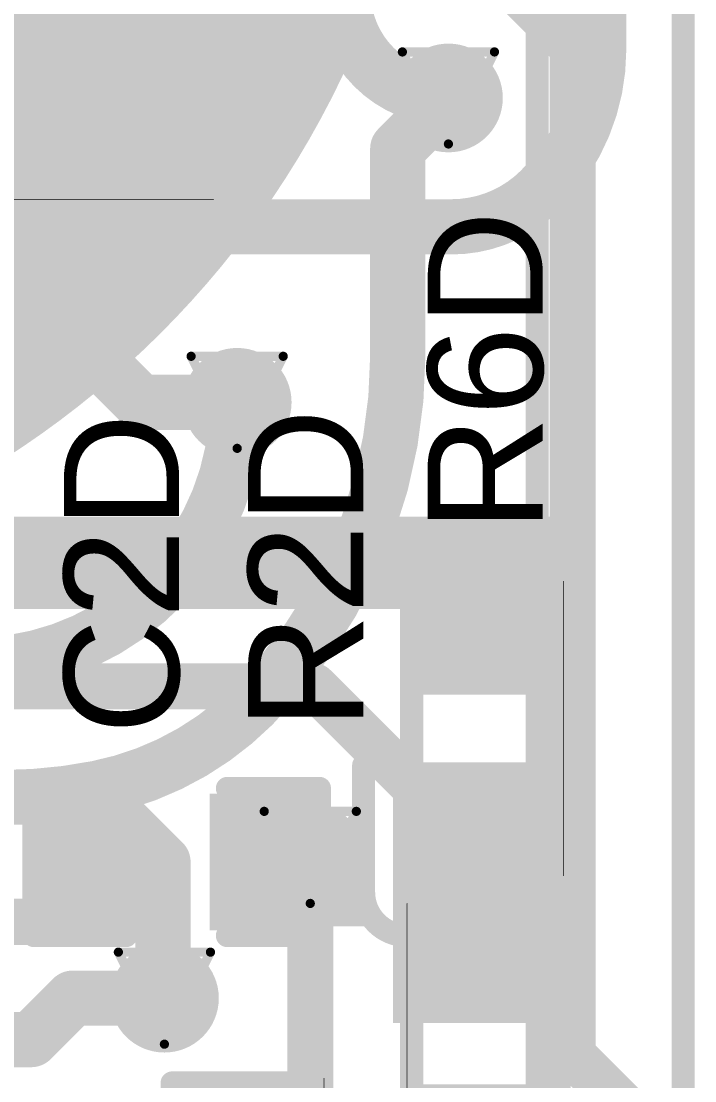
# Model space of a CAD drawing. Header units: inches. Extents: x -3.9 to 9.5, y -7 to 2.6.
# Drawn here: x 0.2606 to 0.4069, y -4.7643 to -4.5341 of the extents above; entities that cross this region are included whole.
import ezdxf

# ---------------------------------------------------------------- set-up
doc = ezdxf.new("R2010")
doc.units = ezdxf.units.IN
doc.header["$MEASUREMENT"] = 0
for name, color, linetype in [('Board Outline', 216, 'Continuous'), ('Bottom Layer', 5, 'Continuous'), ('Bottom Overlay', 54, 'Continuous'), ('Bottom Paste', 16, 'Continuous'), ('Bottom Solder', 6, 'Continuous'), ('Drill Drawing', 1, 'Continuous'), ('Top Layer', 1, 'Continuous'), ('Top Overlay', 2, 'Continuous'), ('Top Paste', 8, 'Continuous'), ('Top Solder', 216, 'Continuous'), ('Via Holes', 16, 'Continuous')]:
    doc.layers.add(name, color=color, linetype=linetype)
doc.styles.add('Arial', font='', dxfattribs={"height": 0.2})
doc.styles.get('Arial').set_extended_font_data('Arial')

# ---------------------------------------------------------------- blocks, each defined once
blk = doc.blocks.new('S______B______0402_52')
at = {"layer": 'Top Layer'}
for points in [[(-0.0275, -0.0125), (-0.0275, 0.0125), (-0.009499999999999998, 0.0125), (-0.009500000000000001, -0.0125)], [(0.009499999999999998, -0.0125), (0.009500000000000001, 0.0125), (0.0275, 0.0125), (0.0275, -0.0125)]]:
    blk.add_hatch(color=1, dxfattribs=at).paths.add_polyline_path(points)
at = {"layer": 'Top Paste'}
for points in [[(-0.0275, -0.0125), (-0.0275, 0.0125), (-0.009499999999999998, 0.0125), (-0.009500000000000001, -0.0125)], [(0.009499999999999998, -0.0125), (0.009500000000000001, 0.0125), (0.0275, 0.0125), (0.0275, -0.0125)]]:
    blk.add_hatch(color=8, dxfattribs=at).paths.add_polyline_path(points)
at = {"layer": 'Top Solder'}
for points in [[(-0.0296654, -0.0146654), (-0.0296654, 0.0146654), (-0.007334599999999998, 0.0146654), (-0.007334600000000002, -0.0146654)], [(0.007334599999999998, -0.0146654), (0.007334600000000002, 0.0146654), (0.0296654, 0.0146654), (0.0296654, -0.0146654)]]:
    blk.add_hatch(color=216, dxfattribs=at).paths.add_polyline_path(points)
at = {"layer": 'Top Overlay'}
for points in [[(-0.031, -0.016, 0.005, 0.005, 0), (-0.031, 0.016, 0.005, 0.005, 0)], [(-0.031, 0.016, 0.005, 0.005, 0), (0.031, 0.016, 0.005, 0.005, 0)], [(0.031, -0.016, 0.005, 0.005, 0), (0.031, 0.016, 0.005, 0.005, 0)], [(-0.031, -0.016, 0.005, 0.005, 0), (0.031, -0.016, 0.005, 0.005, 0)], [(-0.032, -0.017, 0.000127, 0.000127, 0), (0.032, -0.017, 0.000127, 0.000127, 0)]]:
    blk.add_lwpolyline(points, format="xyseb", dxfattribs=at)
for points in [[(-0.03225, 0.016, 0.0025, 0.0025, 1), (-0.02975, 0.016, 0.0025, 0.0025, 1)], [(-0.03225, 0.016, 0.0025, 0.0025, 1), (-0.02975, 0.016, 0.0025, 0.0025, 1)], [(0.02975, 0.016, 0.0025, 0.0025, 1), (0.03225, 0.016, 0.0025, 0.0025, 1)], [(0.02975, 0.016, 0.0025, 0.0025, 1), (0.03225, 0.016, 0.0025, 0.0025, 1)], [(-0.03225, -0.016, 0.0025, 0.0025, 1), (-0.02975, -0.016, 0.0025, 0.0025, 1)], [(-0.03225, -0.016, 0.0025, 0.0025, 1), (-0.02975, -0.016, 0.0025, 0.0025, 1)], [(0.02975, -0.016, 0.0025, 0.0025, 1), (0.03225, -0.016, 0.0025, 0.0025, 1)], [(0.02975, -0.016, 0.0025, 0.0025, 1), (0.03225, -0.016, 0.0025, 0.0025, 1)], [(-0.0320317, -0.017, 6.35e-05, 6.35e-05, 1), (-0.0319683, -0.017, 6.35e-05, 6.35e-05, 1)], [(0.0319683, -0.017, 6.35e-05, 6.35e-05, 1), (0.0320317, -0.017, 6.35e-05, 6.35e-05, 1)]]:
    blk.add_lwpolyline(points, format="xyseb", close=True, dxfattribs=at)
blk = doc.blocks.new('R___0402_143')
at = {"layer": 'Top Layer'}
for points in [[(-0.0275, -0.0125), (-0.0275, 0.0125), (-0.009499999999999998, 0.0125), (-0.009500000000000001, -0.0125)], [(0.009499999999999998, -0.0125), (0.009500000000000001, 0.0125), (0.0275, 0.0125), (0.0275, -0.0125)]]:
    blk.add_hatch(color=1, dxfattribs=at).paths.add_polyline_path(points)
at = {"layer": 'Top Paste'}
for points in [[(-0.0275, -0.0125), (-0.0275, 0.0125), (-0.009499999999999998, 0.0125), (-0.009500000000000001, -0.0125)], [(0.009499999999999998, -0.0125), (0.009500000000000001, 0.0125), (0.0275, 0.0125), (0.0275, -0.0125)]]:
    blk.add_hatch(color=8, dxfattribs=at).paths.add_polyline_path(points)
at = {"layer": 'Top Solder'}
for points in [[(-0.0296654, -0.0146654), (-0.0296654, 0.0146654), (-0.007334599999999998, 0.0146654), (-0.007334600000000002, -0.0146654)], [(0.007334599999999998, -0.0146654), (0.007334600000000002, 0.0146654), (0.0296654, 0.0146654), (0.0296654, -0.0146654)]]:
    blk.add_hatch(color=216, dxfattribs=at).paths.add_polyline_path(points)
at = {"layer": 'Top Overlay'}
for points in [[(-0.031, 0.016, 0.005, 0.005, 0), (-0.031, -0.016, 0.005, 0.005, 0)], [(-0.031, 0.016, 0.005, 0.005, 0), (0.031, 0.016, 0.005, 0.005, 0)], [(0.031, 0.016, 0.005, 0.005, 0), (0.031, -0.016, 0.005, 0.005, 0)], [(-0.031, -0.016, 0.005, 0.005, 0), (0.031, -0.016, 0.005, 0.005, 0)], [(-0.032, -0.017, 0.000127, 0.000127, 0), (0.032, -0.017, 0.000127, 0.000127, 0)]]:
    blk.add_lwpolyline(points, format="xyseb", dxfattribs=at)
for points in [[(-0.03225, 0.016, 0.0025, 0.0025, 1), (-0.02975, 0.016, 0.0025, 0.0025, 1)], [(-0.03225, 0.016, 0.0025, 0.0025, 1), (-0.02975, 0.016, 0.0025, 0.0025, 1)], [(0.02975, 0.016, 0.0025, 0.0025, 1), (0.03225, 0.016, 0.0025, 0.0025, 1)], [(0.02975, 0.016, 0.0025, 0.0025, 1), (0.03225, 0.016, 0.0025, 0.0025, 1)], [(-0.03225, -0.016, 0.0025, 0.0025, 1), (-0.02975, -0.016, 0.0025, 0.0025, 1)], [(-0.03225, -0.016, 0.0025, 0.0025, 1), (-0.02975, -0.016, 0.0025, 0.0025, 1)], [(0.02975, -0.016, 0.0025, 0.0025, 1), (0.03225, -0.016, 0.0025, 0.0025, 1)], [(0.02975, -0.016, 0.0025, 0.0025, 1), (0.03225, -0.016, 0.0025, 0.0025, 1)], [(-0.0320317, -0.017, 6.35e-05, 6.35e-05, 1), (-0.0319683, -0.017, 6.35e-05, 6.35e-05, 1)], [(0.0319683, -0.017, 6.35e-05, 6.35e-05, 1), (0.0320317, -0.017, 6.35e-05, 6.35e-05, 1)]]:
    blk.add_lwpolyline(points, format="xyseb", close=True, dxfattribs=at)
blk = doc.blocks.new('R___0402_164')
at = {"layer": 'Top Layer'}
for points in [[(-0.0275, -0.0125), (-0.0275, 0.0125), (-0.009499999999999998, 0.0125), (-0.009500000000000001, -0.0125)], [(0.009499999999999998, -0.0125), (0.009500000000000001, 0.0125), (0.0275, 0.0125), (0.0275, -0.0125)]]:
    blk.add_hatch(color=1, dxfattribs=at).paths.add_polyline_path(points)
at = {"layer": 'Top Paste'}
for points in [[(-0.0275, -0.0125), (-0.0275, 0.0125), (-0.009499999999999998, 0.0125), (-0.009500000000000001, -0.0125)], [(0.009499999999999998, -0.0125), (0.009500000000000001, 0.0125), (0.0275, 0.0125), (0.0275, -0.0125)]]:
    blk.add_hatch(color=8, dxfattribs=at).paths.add_polyline_path(points)
at = {"layer": 'Top Solder'}
for points in [[(-0.0296654, -0.0146654), (-0.0296654, 0.0146654), (-0.007334599999999998, 0.0146654), (-0.007334600000000002, -0.0146654)], [(0.007334599999999998, -0.0146654), (0.007334600000000002, 0.0146654), (0.0296654, 0.0146654), (0.0296654, -0.0146654)]]:
    blk.add_hatch(color=216, dxfattribs=at).paths.add_polyline_path(points)
at = {"layer": 'Top Overlay'}
for points in [[(-0.031, 0.016, 0.005, 0.005, 0), (-0.031, -0.016, 0.005, 0.005, 0)], [(-0.031, 0.016, 0.005, 0.005, 0), (0.031, 0.016, 0.005, 0.005, 0)], [(0.031, 0.016, 0.005, 0.005, 0), (0.031, -0.016, 0.005, 0.005, 0)], [(-0.031, -0.016, 0.005, 0.005, 0), (0.031, -0.016, 0.005, 0.005, 0)], [(-0.032, -0.017, 0.000127, 0.000127, 0), (0.032, -0.017, 0.000127, 0.000127, 0)]]:
    blk.add_lwpolyline(points, format="xyseb", dxfattribs=at)
for points in [[(-0.03225, 0.016, 0.0025, 0.0025, 1), (-0.02975, 0.016, 0.0025, 0.0025, 1)], [(-0.03225, 0.016, 0.0025, 0.0025, 1), (-0.02975, 0.016, 0.0025, 0.0025, 1)], [(0.02975, 0.016, 0.0025, 0.0025, 1), (0.03225, 0.016, 0.0025, 0.0025, 1)], [(0.02975, 0.016, 0.0025, 0.0025, 1), (0.03225, 0.016, 0.0025, 0.0025, 1)], [(-0.03225, -0.016, 0.0025, 0.0025, 1), (-0.02975, -0.016, 0.0025, 0.0025, 1)], [(-0.03225, -0.016, 0.0025, 0.0025, 1), (-0.02975, -0.016, 0.0025, 0.0025, 1)], [(0.02975, -0.016, 0.0025, 0.0025, 1), (0.03225, -0.016, 0.0025, 0.0025, 1)], [(0.02975, -0.016, 0.0025, 0.0025, 1), (0.03225, -0.016, 0.0025, 0.0025, 1)], [(-0.0320317, -0.017, 6.35e-05, 6.35e-05, 1), (-0.0319683, -0.017, 6.35e-05, 6.35e-05, 1)], [(0.0319683, -0.017, 6.35e-05, 6.35e-05, 1), (0.0320317, -0.017, 6.35e-05, 6.35e-05, 1)]]:
    blk.add_lwpolyline(points, format="xyseb", close=True, dxfattribs=at)
blk = doc.blocks.new('R___0402_171')
at = {"layer": 'Top Layer'}
for points in [[(-0.0275, -0.0125), (-0.0275, 0.0125), (-0.009500000000000003, 0.0125), (-0.009499999999999996, -0.0125)], [(0.009500000000000003, -0.0125), (0.009499999999999996, 0.0125), (0.0275, 0.0125), (0.0275, -0.0125)]]:
    blk.add_hatch(color=1, dxfattribs=at).paths.add_polyline_path(points)
at = {"layer": 'Top Paste'}
for points in [[(-0.0275, -0.0125), (-0.0275, 0.0125), (-0.009500000000000003, 0.0125), (-0.009499999999999996, -0.0125)], [(0.009500000000000003, -0.0125), (0.009499999999999996, 0.0125), (0.0275, 0.0125), (0.0275, -0.0125)]]:
    blk.add_hatch(color=8, dxfattribs=at).paths.add_polyline_path(points)
at = {"layer": 'Top Solder'}
for points in [[(-0.0296654, -0.0146654), (-0.0296654, 0.0146654), (-0.007334600000000003, 0.0146654), (-0.007334599999999997, -0.0146654)], [(0.007334600000000003, -0.0146654), (0.007334599999999997, 0.0146654), (0.0296654, 0.0146654), (0.0296654, -0.0146654)]]:
    blk.add_hatch(color=216, dxfattribs=at).paths.add_polyline_path(points)
at = {"layer": 'Top Overlay'}
for points in [[(-0.031, -0.016, 0.005, 0.005, 0), (-0.031, 0.016, 0.005, 0.005, 0)], [(0.031, 0.016, 0.005, 0.005, 0), (-0.031, 0.016, 0.005, 0.005, 0)], [(0.031, -0.016, 0.005, 0.005, 0), (0.031, 0.016, 0.005, 0.005, 0)], [(0.031, -0.016, 0.005, 0.005, 0), (-0.031, -0.016, 0.005, 0.005, 0)], [(0.032, -0.017, 0.000127, 0.000127, 0), (-0.032, -0.017, 0.000127, 0.000127, 0)]]:
    blk.add_lwpolyline(points, format="xyseb", dxfattribs=at)
for points in [[(-0.03225, 0.016, 0.0025, 0.0025, 1), (-0.02975, 0.016, 0.0025, 0.0025, 1)], [(-0.03225, 0.016, 0.0025, 0.0025, 1), (-0.02975, 0.016, 0.0025, 0.0025, 1)], [(0.02975, 0.016, 0.0025, 0.0025, 1), (0.03225, 0.016, 0.0025, 0.0025, 1)], [(0.02975, 0.016, 0.0025, 0.0025, 1), (0.03225, 0.016, 0.0025, 0.0025, 1)], [(-0.03225, -0.016, 0.0025, 0.0025, 1), (-0.02975, -0.016, 0.0025, 0.0025, 1)], [(-0.03225, -0.016, 0.0025, 0.0025, 1), (-0.02975, -0.016, 0.0025, 0.0025, 1)], [(0.02975, -0.016, 0.0025, 0.0025, 1), (0.03225, -0.016, 0.0025, 0.0025, 1)], [(0.02975, -0.016, 0.0025, 0.0025, 1), (0.03225, -0.016, 0.0025, 0.0025, 1)], [(-0.0320317, -0.017, 6.35e-05, 6.35e-05, 1), (-0.0319683, -0.017, 6.35e-05, 6.35e-05, 1)], [(0.0319683, -0.017, 6.35e-05, 6.35e-05, 1), (0.0320317, -0.017, 6.35e-05, 6.35e-05, 1)]]:
    blk.add_lwpolyline(points, format="xyseb", close=True, dxfattribs=at)
blk = doc.blocks.new('_EMG________B_199')
at = {"layer": 'Bottom Layer'}
h = blk.add_hatch(color=5, dxfattribs=at)
edge = h.paths.add_edge_path()
edge.add_arc((-1.1e-06, 0.3931962), 0.1968504, 0, 360)
at = {"layer": 'Bottom Paste'}
h = blk.add_hatch(color=16, dxfattribs=at)
edge = h.paths.add_edge_path()
edge.add_arc((-1.1e-06, 0.3931962), 0.1968504, 0, 360)
at = {"layer": 'Bottom Solder'}
h = blk.add_hatch(color=6, dxfattribs=at)
edge = h.paths.add_edge_path()
edge.add_arc((-1.1e-06, 0.3931962), 0.2008504, 0, 360)
at = {"layer": 'Bottom Overlay'}
blk.add_lwpolyline([(0.2237505, -0.4317177, 0.005, 0.005, 0), (0.2237505, 0.4317242, 0.005, 0.005, 0)], format="xyseb", dxfattribs=at)
blk = doc.blocks.new('C___0402_255')
at = {"layer": 'Top Layer'}
for points in [[(-0.0275, -0.0125), (-0.0275, 0.0125), (-0.009499999999999998, 0.0125), (-0.009500000000000001, -0.0125)], [(0.009499999999999998, -0.0125), (0.009500000000000001, 0.0125), (0.0275, 0.0125), (0.0275, -0.0125)]]:
    blk.add_hatch(color=1, dxfattribs=at).paths.add_polyline_path(points)
at = {"layer": 'Top Paste'}
for points in [[(-0.0275, -0.0125), (-0.0275, 0.0125), (-0.009499999999999998, 0.0125), (-0.009500000000000001, -0.0125)], [(0.009499999999999998, -0.0125), (0.009500000000000001, 0.0125), (0.0275, 0.0125), (0.0275, -0.0125)]]:
    blk.add_hatch(color=8, dxfattribs=at).paths.add_polyline_path(points)
at = {"layer": 'Top Solder'}
for points in [[(-0.0298622, -0.0148622), (-0.0298622, 0.0148622), (-0.007137799999999999, 0.0148622), (-0.007137800000000001, -0.0148622)], [(0.007137799999999999, -0.0148622), (0.007137800000000001, 0.0148622), (0.0298622, 0.0148622), (0.0298622, -0.0148622)]]:
    blk.add_hatch(color=216, dxfattribs=at).paths.add_polyline_path(points)
at = {"layer": 'Top Overlay'}
for points in [[(-0.031, 0.016, 0.005, 0.005, 0), (-0.011, 0.016, 0.005, 0.005, 0)], [(-0.031, -0.016, 0.005, 0.005, 0), (-0.031, 0.016, 0.005, 0.005, 0)], [(0.011, 0.016, 0.005, 0.005, 0), (0.031, 0.016, 0.005, 0.005, 0)], [(0.031, -0.016, 0.005, 0.005, 0), (0.031, 0.016, 0.005, 0.005, 0)], [(-0.031, -0.016, 0.005, 0.005, 0), (-0.011, -0.016, 0.005, 0.005, 0)], [(0.011, -0.016, 0.005, 0.005, 0), (0.031, -0.016, 0.005, 0.005, 0)]]:
    blk.add_lwpolyline(points, format="xyseb", dxfattribs=at)
for points in [[(-0.03225, 0.016, 0.0025, 0.0025, 1), (-0.02975, 0.016, 0.0025, 0.0025, 1)], [(-0.03225, 0.016, 0.0025, 0.0025, 1), (-0.02975, 0.016, 0.0025, 0.0025, 1)], [(-0.01225, 0.016, 0.0025, 0.0025, 1), (-0.00975, 0.016, 0.0025, 0.0025, 1)], [(0.00975, 0.016, 0.0025, 0.0025, 1), (0.01225, 0.016, 0.0025, 0.0025, 1)], [(0.02975, 0.016, 0.0025, 0.0025, 1), (0.03225, 0.016, 0.0025, 0.0025, 1)], [(0.02975, 0.016, 0.0025, 0.0025, 1), (0.03225, 0.016, 0.0025, 0.0025, 1)], [(-0.03225, -0.016, 0.0025, 0.0025, 1), (-0.02975, -0.016, 0.0025, 0.0025, 1)], [(-0.03225, -0.016, 0.0025, 0.0025, 1), (-0.02975, -0.016, 0.0025, 0.0025, 1)], [(-0.01225, -0.016, 0.0025, 0.0025, 1), (-0.00975, -0.016, 0.0025, 0.0025, 1)], [(0.00975, -0.016, 0.0025, 0.0025, 1), (0.01225, -0.016, 0.0025, 0.0025, 1)], [(0.02975, -0.016, 0.0025, 0.0025, 1), (0.03225, -0.016, 0.0025, 0.0025, 1)], [(0.02975, -0.016, 0.0025, 0.0025, 1), (0.03225, -0.016, 0.0025, 0.0025, 1)]]:
    blk.add_lwpolyline(points, format="xyseb", close=True, dxfattribs=at)

msp = doc.modelspace()

# ---------------------------------------------------------------- hatches: boundary and pattern name
at = {"layer": 'Bottom Layer'}
h = msp.add_hatch(color=5, dxfattribs=at)
edge = h.paths.add_edge_path()
edge.add_arc((0.3533509, -4.5507832), 0.011811, 0, 360)
h = msp.add_hatch(color=5, dxfattribs=at)
edge = h.paths.add_edge_path()
edge.add_arc((0.3074784, -4.6169107), 0.011811, 0, 360)
h = msp.add_hatch(color=5, dxfattribs=at)
edge = h.paths.add_edge_path()
edge.add_arc((0.3233509, -4.7157832), 0.011811, 0, 360)
h = msp.add_hatch(color=5, dxfattribs=at)
edge = h.paths.add_edge_path()
edge.add_arc((0.2916782, -4.7463687), 0.011811, 0, 360)
at = {"layer": 'Top Layer'}
for points in [[(0.2783509, -4.5847832), (0.3123509, -4.5847832), (0.3123509, -4.4427832), (0.2783509, -4.4427832)], [(0.2103509, -4.6617832), (0.3763509, -4.6617832), (0.3763509, -4.6417832), (0.2103509, -4.6417832)], [(0.3453509, -4.6797832), (0.3763509, -4.6797832), (0.3763509, -4.6417832), (0.3453509, -4.6417832)], [(0.3413509, -4.7517832), (0.3803707, -4.7517832), (0.3803707, -4.6957832), (0.3413509, -4.6957832)], [(0.3043509, -4.7307832), (0.3353509, -4.7307832), (0.3353509, -4.7087832), (0.3043509, -4.7087832)]]:
    msp.add_hatch(color=1, dxfattribs=at).paths.add_polyline_path(points)
h = msp.add_hatch(color=1, dxfattribs=at)
edge = h.paths.add_edge_path()
edge.add_arc((0.3533509, -4.5507832), 0.011811, 0, 360)
h = msp.add_hatch(color=1, dxfattribs=at)
edge = h.paths.add_edge_path()
edge.add_arc((0.3074784, -4.6169107), 0.011811, 0, 360)
h = msp.add_hatch(color=1, dxfattribs=at)
edge = h.paths.add_edge_path()
edge.add_arc((0.3233509, -4.7157832), 0.011811, 0, 360)
h = msp.add_hatch(color=1, dxfattribs=at)
edge = h.paths.add_edge_path()
edge.add_arc((0.2916782, -4.7463687), 0.011811, 0, 360)
at = {"layer": 'Via Holes'}
h = msp.add_hatch(color=7, dxfattribs=at)
edge = h.paths.add_edge_path()
edge.add_arc((0.3533509, -4.5507832), 0.0059055, 0, 360)
h = msp.add_hatch(color=7, dxfattribs=at)
edge = h.paths.add_edge_path()
edge.add_arc((0.3074784, -4.6169107), 0.0059055, 0, 360)
h = msp.add_hatch(color=7, dxfattribs=at)
edge = h.paths.add_edge_path()
edge.add_arc((0.3233509, -4.7157832), 0.0059055, 0, 360)
h = msp.add_hatch(color=7, dxfattribs=at)
edge = h.paths.add_edge_path()
edge.add_arc((0.2916782, -4.7463687), 0.0059055, 0, 360)

# ---------------------------------------------------------------- linework, layer by layer
at = {"layer": 'Board Outline'}
msp.add_lwpolyline([(0.4043495, -4.4233226, 0.005, 0.005, 0), (0.4043509, -5.2837853, 0.005, 0.005, 0)], format="xyseb", dxfattribs=at)
at = {"layer": 'Bottom Layer'}
for points in [[(0.3565424, -4.5159747, 0.01, 0.01, 0), (0.3803509, -4.5397832, 0.01, 0.01, 0)], [(0.3803509, -4.7587832, 0.01, 0.01, 0), (0.3803509, -4.5397832, 0.01, 0.01, 0)], [(0.3423509, -4.5617832, 0.012, 0.012, 0), (0.3533509, -4.5507832, 0.012, 0.012, 0)], [(0.3423509, -4.6067832, 0.012, 0.012, 0), (0.3423509, -4.5617832, 0.012, 0.012, 0)], [(0.3423508, -4.6067832, 0.012, 0.012, -0.1989125263863488), (0.3109046, -4.6827, 0.012, 0.012, 0)], [(0.3423508, -4.606783, 0.012, 0.012, 0), (0.3423509, -4.6067832, 0.012, 0.012, 0)], [(0.3074783, -4.6169108, 0.012, 0.012, -0.4270878916313132), (0.247864, -4.6739721, 0.012, 0.012, 0)], [(0.3109045, -4.6826999, 0.012, 0.012, -0.148564960921122), (0.2770661, -4.7007677, 0.012, 0.012, 0)], [(0.2770663, -4.7007679, 0.012, 0.012, -0.04890308047018044), (0.2565107, -4.7027832, 0.012, 0.012, 0)], [(0.2774936, -4.7029259, 0.012, 0.012, 0), (0.2913679, -4.7168002, 0.012, 0.012, 0)], [(0.2913679, -4.7460584, 0.012, 0.012, 0), (0.2913679, -4.7168002, 0.012, 0.012, 0)], [(0.3233509, -4.7717832, 0.01, 0.01, 0), (0.3233509, -4.7157832, 0.01, 0.01, 0)], [(0.2913679, -4.7460584, 0.012, 0.012, 0), (0.2916782, -4.7463687, 0.012, 0.012, 0)], [(0.3803509, -4.7587832, 0.01, 0.01, 0), (0.3909856, -4.7694179, 0.01, 0.01, 0)]]:
    msp.add_lwpolyline(points, format="xyseb", dxfattribs=at)
for points in [[(0.3778509, -4.5397832, 0.005, 0.005, 1), (0.3828509, -4.5397832, 0.005, 0.005, 1)], [(0.3778509, -4.5397832, 0.005, 0.005, 1), (0.3828509, -4.5397832, 0.005, 0.005, 1)], [(0.3503509, -4.5507832, 0.006, 0.006, 1), (0.3563509, -4.5507832, 0.006, 0.006, 1)], [(0.3393509, -4.5617832, 0.006, 0.006, 1), (0.3453509, -4.5617832, 0.006, 0.006, 1)], [(0.3393509, -4.5617832, 0.006, 0.006, 1), (0.3453509, -4.5617832, 0.006, 0.006, 1)], [(0.3393508, -4.606783, 0.006, 0.006, 1), (0.3453508, -4.606783, 0.006, 0.006, 1)], [(0.3393508, -4.6067832, 0.006, 0.006, 1), (0.3453508, -4.6067832, 0.006, 0.006, 1)], [(0.3393509, -4.6067832, 0.006, 0.006, 1), (0.3453509, -4.6067832, 0.006, 0.006, 1)], [(0.3393509, -4.6067832, 0.006, 0.006, 1), (0.3453509, -4.6067832, 0.006, 0.006, 1)], [(0.3044783, -4.6169108, 0.006, 0.006, 1), (0.3104783, -4.6169108, 0.006, 0.006, 1)], [(0.3079045, -4.6826999, 0.006, 0.006, 1), (0.3139045, -4.6826999, 0.006, 0.006, 1)], [(0.3079046, -4.6827, 0.006, 0.006, 1), (0.3139046, -4.6827, 0.006, 0.006, 1)], [(0.2740661, -4.7007677, 0.006, 0.006, 1), (0.2800661, -4.7007677, 0.006, 0.006, 1)], [(0.2740663, -4.7007679, 0.006, 0.006, 1), (0.2800663, -4.7007679, 0.006, 0.006, 1)], [(0.2535107, -4.7027832, 0.006, 0.006, 1), (0.2595107, -4.7027832, 0.006, 0.006, 1)], [(0.2744936, -4.7029259, 0.006, 0.006, 1), (0.2804936, -4.7029259, 0.006, 0.006, 1)], [(0.2883679, -4.7168002, 0.006, 0.006, 1), (0.2943679, -4.7168002, 0.006, 0.006, 1)], [(0.2883679, -4.7168002, 0.006, 0.006, 1), (0.2943679, -4.7168002, 0.006, 0.006, 1)], [(0.3208509, -4.7157832, 0.005, 0.005, 1), (0.3258509, -4.7157832, 0.005, 0.005, 1)], [(0.2883679, -4.7460584, 0.006, 0.006, 1), (0.2943679, -4.7460584, 0.006, 0.006, 1)], [(0.2883679, -4.7460584, 0.006, 0.006, 1), (0.2943679, -4.7460584, 0.006, 0.006, 1)], [(0.2886782, -4.7463687, 0.006, 0.006, 1), (0.2946782, -4.7463687, 0.006, 0.006, 1)], [(0.3778509, -4.7587832, 0.005, 0.005, 1), (0.3828509, -4.7587832, 0.005, 0.005, 1)], [(0.3778509, -4.7587832, 0.005, 0.005, 1), (0.3828509, -4.7587832, 0.005, 0.005, 1)]]:
    msp.add_lwpolyline(points, format="xyseb", close=True, dxfattribs=at)
at = {"layer": 'Drill Drawing'}
for points in [[(0.3433509, -4.5407832, 0.002, 0.002, 0), (0.3633509, -4.5407832, 0.002, 0.002, 0)], [(0.3433509, -4.5407832, 0.002, 0.002, 0), (0.3533509, -4.5607832, 0.002, 0.002, 0)], [(0.3533509, -4.5607832, 0.002, 0.002, 0), (0.3633509, -4.5407832, 0.002, 0.002, 0)], [(0.2974784, -4.6069107, 0.002, 0.002, 0), (0.3174784, -4.6069107, 0.002, 0.002, 0)], [(0.2974784, -4.6069107, 0.002, 0.002, 0), (0.3074784, -4.6269107, 0.002, 0.002, 0)], [(0.3074784, -4.6269107, 0.002, 0.002, 0), (0.3174784, -4.6069107, 0.002, 0.002, 0)], [(0.3133509, -4.7057832, 0.002, 0.002, 0), (0.3333509, -4.7057832, 0.002, 0.002, 0)], [(0.3133509, -4.7057832, 0.002, 0.002, 0), (0.3233509, -4.7257832, 0.002, 0.002, 0)], [(0.3233509, -4.7257832, 0.002, 0.002, 0), (0.3333509, -4.7057832, 0.002, 0.002, 0)], [(0.2816782, -4.7363687, 0.002, 0.002, 0), (0.3016782, -4.7363687, 0.002, 0.002, 0)], [(0.2816782, -4.7363687, 0.002, 0.002, 0), (0.2916782, -4.7563687, 0.002, 0.002, 0)], [(0.2916782, -4.7563687, 0.002, 0.002, 0), (0.3016782, -4.7363687, 0.002, 0.002, 0)]]:
    msp.add_lwpolyline(points, format="xyseb", dxfattribs=at)
for points in [[(0.3428509, -4.5407832, 0.001, 0.001, 1), (0.3438509, -4.5407832, 0.001, 0.001, 1)], [(0.3428509, -4.5407832, 0.001, 0.001, 1), (0.3438509, -4.5407832, 0.001, 0.001, 1)], [(0.3628509, -4.5407832, 0.001, 0.001, 1), (0.3638509, -4.5407832, 0.001, 0.001, 1)], [(0.3628509, -4.5407832, 0.001, 0.001, 1), (0.3638509, -4.5407832, 0.001, 0.001, 1)], [(0.3528509, -4.5607832, 0.001, 0.001, 1), (0.3538509, -4.5607832, 0.001, 0.001, 1)], [(0.3528509, -4.5607832, 0.001, 0.001, 1), (0.3538509, -4.5607832, 0.001, 0.001, 1)], [(0.2969784, -4.6069107, 0.001, 0.001, 1), (0.2979784, -4.6069107, 0.001, 0.001, 1)], [(0.2969784, -4.6069107, 0.001, 0.001, 1), (0.2979784, -4.6069107, 0.001, 0.001, 1)], [(0.3169784, -4.6069107, 0.001, 0.001, 1), (0.3179784, -4.6069107, 0.001, 0.001, 1)], [(0.3169784, -4.6069107, 0.001, 0.001, 1), (0.3179784, -4.6069107, 0.001, 0.001, 1)], [(0.3069784, -4.6269107, 0.001, 0.001, 1), (0.3079784, -4.6269107, 0.001, 0.001, 1)], [(0.3069784, -4.6269107, 0.001, 0.001, 1), (0.3079784, -4.6269107, 0.001, 0.001, 1)], [(0.3128509, -4.7057832, 0.001, 0.001, 1), (0.3138509, -4.7057832, 0.001, 0.001, 1)], [(0.3128509, -4.7057832, 0.001, 0.001, 1), (0.3138509, -4.7057832, 0.001, 0.001, 1)], [(0.3328509, -4.7057832, 0.001, 0.001, 1), (0.3338509, -4.7057832, 0.001, 0.001, 1)], [(0.3328509, -4.7057832, 0.001, 0.001, 1), (0.3338509, -4.7057832, 0.001, 0.001, 1)], [(0.3228509, -4.7257832, 0.001, 0.001, 1), (0.3238509, -4.7257832, 0.001, 0.001, 1)], [(0.3228509, -4.7257832, 0.001, 0.001, 1), (0.3238509, -4.7257832, 0.001, 0.001, 1)], [(0.2811782, -4.7363687, 0.001, 0.001, 1), (0.2821782, -4.7363687, 0.001, 0.001, 1)], [(0.2811782, -4.7363687, 0.001, 0.001, 1), (0.2821782, -4.7363687, 0.001, 0.001, 1)], [(0.3011782, -4.7363687, 0.001, 0.001, 1), (0.3021782, -4.7363687, 0.001, 0.001, 1)], [(0.3011782, -4.7363687, 0.001, 0.001, 1), (0.3021782, -4.7363687, 0.001, 0.001, 1)], [(0.2911782, -4.7563687, 0.001, 0.001, 1), (0.2921782, -4.7563687, 0.001, 0.001, 1)], [(0.2911782, -4.7563687, 0.001, 0.001, 1), (0.2921782, -4.7563687, 0.001, 0.001, 1)]]:
    msp.add_lwpolyline(points, format="xyseb", close=True, dxfattribs=at)
at = {"layer": 'Top Layer'}
for points in [[(0.3859829, -4.5402869, 0.012, 0.012, 0), (0.3859829, -4.5036869, 0.012, 0.012, 0)], [(0.3533509, -4.5507832, 0.012, 0.012, -0.4142135623730951), (0.3304879, -4.5279202, 0.012, 0.012, 0)], [(0.3859829, -4.5402869, 0.012, 0.012, -0.198912367379658), (0.3733509, -4.5707832, 0.012, 0.012, 0)], [(0.2888509, -4.5703335, 0.012, 0.012, 0), (0.2888509, -4.5557832, 0.012, 0.012, 0)], [(0.2923509, -4.5787832, 0.012, 0.012, -0.1989119397549555), (0.2888509, -4.5703335, 0.012, 0.012, 0)], [(0.3733509, -4.5707832, 0.012, 0.012, -0.198912367379658), (0.3540372, -4.5787832, 0.012, 0.012, 0)], [(0.2923509, -4.5787832, 0.012, 0.012, 0), (0.3540372, -4.5787832, 0.012, 0.012, 0)], [(0.2518509, -4.5822832, 0.012, 0.012, 0), (0.2864784, -4.6169107, 0.012, 0.012, 0)], [(0.2864784, -4.6169107, 0.012, 0.012, 0), (0.3074784, -4.6169107, 0.012, 0.012, 0)], [(0.2316226, -4.6786021, 0.01, 0.01, 0), (0.3241698, -4.6786021, 0.01, 0.01, 0)], [(0.3241698, -4.6786021, 0.01, 0.01, 0), (0.3463508, -4.7007831, 0.01, 0.01, 0)], [(0.3463508, -4.7007832, 0.01, 0.01, 0), (0.3463508, -4.7007831, 0.01, 0.01, 0)], [(0.3463508, -4.7007832, 0.01, 0.01, 0), (0.3518508, -4.7062832, 0.01, 0.01, 0)], [(0.3518508, -4.7062832, 0.01, 0.01, 0), (0.3613708, -4.7062832, 0.01, 0.01, 0)], [(0.2663509, -4.7297832, 0.01, 0.01, 0), (0.2723509, -4.7237832, 0.01, 0.01, 0)], [(0.2723509, -4.7237832, 0.01, 0.01, 0), (0.2738509, -4.7237832, 0.01, 0.01, 0)], [(0.2316226, -4.7297832, 0.01, 0.01, 0), (0.2663509, -4.7297832, 0.01, 0.01, 0)], [(0.2627603, -4.7553738, 0.012, 0.012, 0), (0.2717654, -4.7463687, 0.012, 0.012, 0)], [(0.2717654, -4.7463687, 0.012, 0.012, 0), (0.2916781, -4.7463687, 0.012, 0.012, 0)], [(0.2326069, -4.7553738, 0.012, 0.012, 0), (0.2627603, -4.7553738, 0.012, 0.012, 0)]]:
    msp.add_lwpolyline(points, format="xyseb", dxfattribs=at)
for points in [[(0.3829829, -4.5402869, 0.006, 0.006, 1), (0.3889829, -4.5402869, 0.006, 0.006, 1)], [(0.3829829, -4.5402869, 0.006, 0.006, 1), (0.3889829, -4.5402869, 0.006, 0.006, 1)], [(0.3503509, -4.5507832, 0.006, 0.006, 1), (0.3563509, -4.5507832, 0.006, 0.006, 1)], [(0.2858509, -4.5557832, 0.006, 0.006, 1), (0.2918509, -4.5557832, 0.006, 0.006, 1)], [(0.2858509, -4.5703335, 0.006, 0.006, 1), (0.2918509, -4.5703335, 0.006, 0.006, 1)], [(0.2858509, -4.5703335, 0.006, 0.006, 1), (0.2918509, -4.5703335, 0.006, 0.006, 1)], [(0.3703509, -4.5707832, 0.006, 0.006, 1), (0.3763509, -4.5707832, 0.006, 0.006, 1)], [(0.3703509, -4.5707832, 0.006, 0.006, 1), (0.3763509, -4.5707832, 0.006, 0.006, 1)], [(0.2893509, -4.5787832, 0.006, 0.006, 1), (0.2953509, -4.5787832, 0.006, 0.006, 1)], [(0.2893509, -4.5787832, 0.006, 0.006, 1), (0.2953509, -4.5787832, 0.006, 0.006, 1)], [(0.3510372, -4.5787832, 0.006, 0.006, 1), (0.3570372, -4.5787832, 0.006, 0.006, 1)], [(0.3510372, -4.5787832, 0.006, 0.006, 1), (0.3570372, -4.5787832, 0.006, 0.006, 1)], [(0.2834784, -4.6169107, 0.006, 0.006, 1), (0.2894784, -4.6169107, 0.006, 0.006, 1)], [(0.2834784, -4.6169107, 0.006, 0.006, 1), (0.2894784, -4.6169107, 0.006, 0.006, 1)], [(0.3044784, -4.6169107, 0.006, 0.006, 1), (0.3104784, -4.6169107, 0.006, 0.006, 1)], [(0.3216698, -4.6786021, 0.005, 0.005, 1), (0.3266698, -4.6786021, 0.005, 0.005, 1)], [(0.3216698, -4.6786021, 0.005, 0.005, 1), (0.3266698, -4.6786021, 0.005, 0.005, 1)], [(0.3438508, -4.7007831, 0.005, 0.005, 1), (0.3488508, -4.7007831, 0.005, 0.005, 1)], [(0.3438508, -4.7007831, 0.005, 0.005, 1), (0.3488508, -4.7007831, 0.005, 0.005, 1)], [(0.3438508, -4.7007832, 0.005, 0.005, 1), (0.3488508, -4.7007832, 0.005, 0.005, 1)], [(0.3438508, -4.7007832, 0.005, 0.005, 1), (0.3488508, -4.7007832, 0.005, 0.005, 1)], [(0.3493508, -4.7062832, 0.005, 0.005, 1), (0.3543508, -4.7062832, 0.005, 0.005, 1)], [(0.3493508, -4.7062832, 0.005, 0.005, 1), (0.3543508, -4.7062832, 0.005, 0.005, 1)], [(0.3588708, -4.7062832, 0.005, 0.005, 1), (0.3638708, -4.7062832, 0.005, 0.005, 1)], [(0.2698509, -4.7237832, 0.005, 0.005, 1), (0.2748509, -4.7237832, 0.005, 0.005, 1)], [(0.2698509, -4.7237832, 0.005, 0.005, 1), (0.2748509, -4.7237832, 0.005, 0.005, 1)], [(0.2713509, -4.7237832, 0.005, 0.005, 1), (0.2763509, -4.7237832, 0.005, 0.005, 1)], [(0.2638509, -4.7297832, 0.005, 0.005, 1), (0.2688509, -4.7297832, 0.005, 0.005, 1)], [(0.2638509, -4.7297832, 0.005, 0.005, 1), (0.2688509, -4.7297832, 0.005, 0.005, 1)], [(0.2687654, -4.7463687, 0.006, 0.006, 1), (0.2747654, -4.7463687, 0.006, 0.006, 1)], [(0.2687654, -4.7463687, 0.006, 0.006, 1), (0.2747654, -4.7463687, 0.006, 0.006, 1)], [(0.2886781, -4.7463687, 0.006, 0.006, 1), (0.2946781, -4.7463687, 0.006, 0.006, 1)], [(0.2597603, -4.7553738, 0.006, 0.006, 1), (0.2657603, -4.7553738, 0.006, 0.006, 1)], [(0.2597603, -4.7553738, 0.006, 0.006, 1), (0.2657603, -4.7553738, 0.006, 0.006, 1)]]:
    msp.add_lwpolyline(points, format="xyseb", close=True, dxfattribs=at)
at = {"layer": 'Top Overlay'}
for points in [[(0.3349433, -4.7233556, 0.005, 0.005, 0), (0.3349433, -4.6957701, 0.005, 0.005, 0)], [(0.3443709, -4.7327832, 0.005, 0.005, -0.4142135623730951), (0.3349433, -4.7233556, 0.005, 0.005, 0)]]:
    msp.add_lwpolyline(points, format="xyseb", dxfattribs=at)
for points in [[(0.3336933, -4.6957701, 0.0025, 0.0025, 1), (0.3361933, -4.6957701, 0.0025, 0.0025, 1)], [(0.3336933, -4.7233556, 0.0025, 0.0025, 1), (0.3361933, -4.7233556, 0.0025, 0.0025, 1)], [(0.3336933, -4.7233556, 0.0025, 0.0025, 1), (0.3361933, -4.7233556, 0.0025, 0.0025, 1)], [(0.3431209, -4.7327832, 0.0025, 0.0025, 1), (0.3456209, -4.7327832, 0.0025, 0.0025, 1)]]:
    msp.add_lwpolyline(points, format="xyseb", close=True, dxfattribs=at)

# ---------------------------------------------------------------- block references
for name, p in [('_EMG________B_199', (0.1488619, -4.8530492)), ('S______B______0402_52', (0.2703509, -4.5557832)), ('C___0402_255', (0.2943509, -4.7167832))]:
    msp.add_blockref(name, p)
for name, p, rotation in [('R___0402_143', (0.3613709, -4.6877832), 90), ('R___0402_171', (0.3613709, -4.7577832), 270), ('R___0402_164', (0.3093509, -4.7957832), 90)]:
    msp.add_blockref(name, p, dxfattribs=dict(rotation=rotation))

# ---------------------------------------------------------------- texts
at = {"layer": 'Top Overlay', "style": 'Arial'}
for s, p in [('R6D', (0.3738468, -4.6451057)), ('R2D', (0.3348468, -4.6881057)), ('C2D', (0.2948468, -4.6891057))]:
    msp.add_text(s, height=0.025, rotation=90, dxfattribs=at).set_placement(p)

doc.saveas('drawing.dxf')
